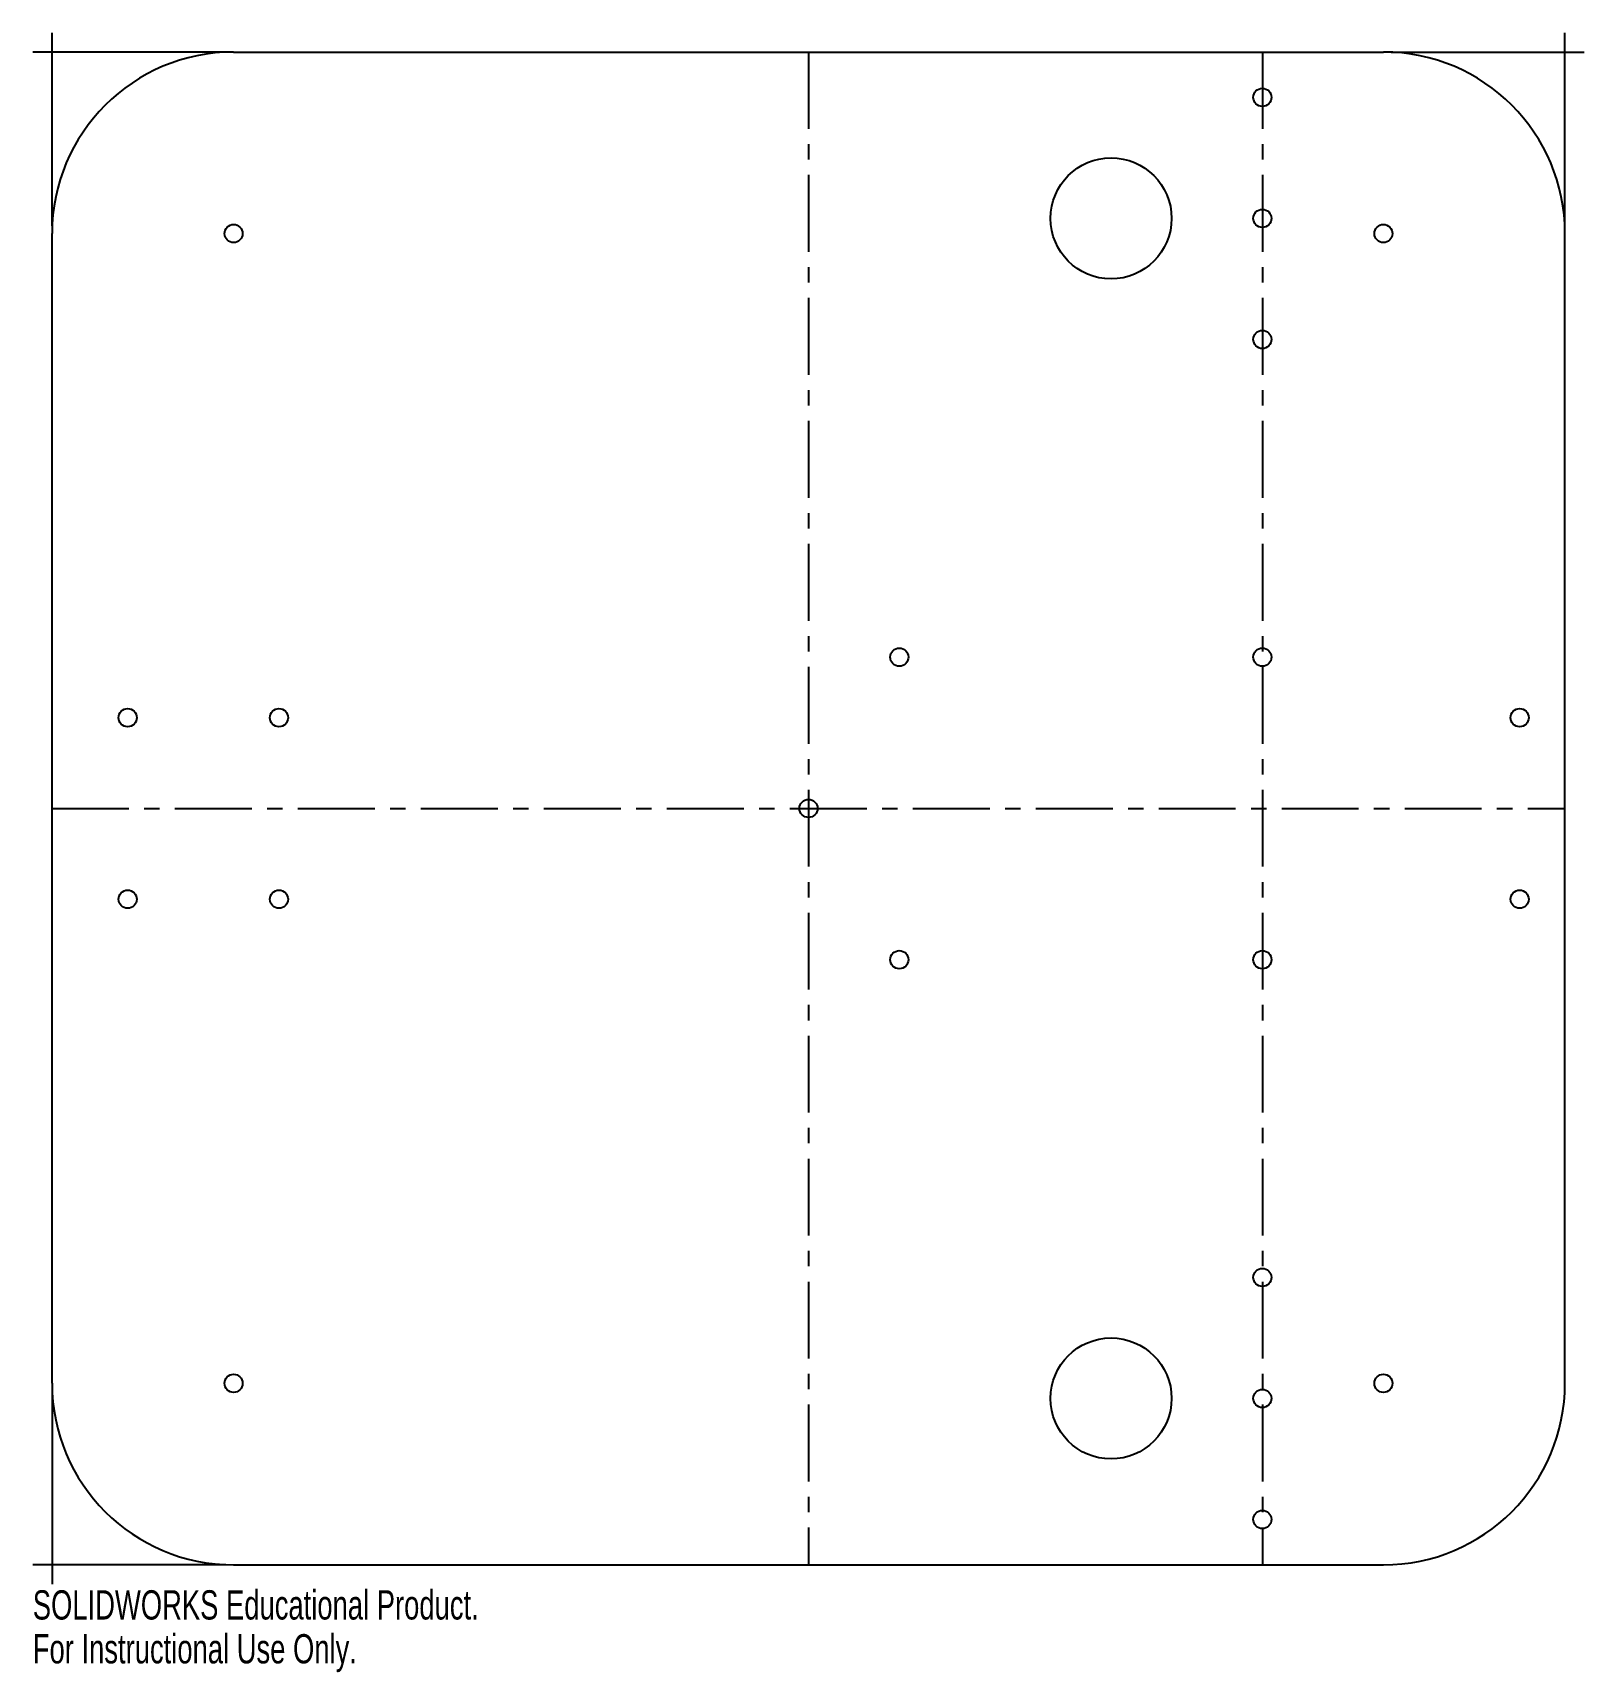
# Model space of a CAD drawing. Header units: millimetres. Extents: x -3 to 253, y -18 to 253.
import ezdxf

# ---------------------------------------------------------------- set-up
doc = ezdxf.new("R2010")
doc.units = ezdxf.units.MM
doc.linetypes.add('CENTERX2', pattern=[20.32, 12.7, -2.54, 2.54, -2.54])
doc.styles.add('SLDTEXTSTYLE0', font='TXT', dxfattribs={"width": 0.7})

msp = doc.modelspace()

# ---------------------------------------------------------------- linework, layer by layer
at = {"color": 7, "linetype": 'Continuous'}
for p, q in [((0, 221.27), (0, 253.175)), ((250, 221.27), (250, 253.175)), ((28.73, 250), (-3.175, 250)), ((30, 250), (220, 250)), ((221.27, 250), (253.175, 250)), ((0, 30), (0, 220)), ((250, 30), (250, 220)), ((0, 28.73), (0, -3.175)), ((28.73, 0), (-3.175, 0)), ((30, 0), (220, 0))]:
    msp.add_line(p, q, dxfattribs=at)
at = {"color": 7, "linetype": 'CENTERX2'}
for p, q in [((125, 250), (125, 0)), ((200, 250), (200, 0)), ((0, 125), (250, 125))]:
    msp.add_line(p, q, dxfattribs=at)
at = {"color": 7, "linetype": 'Continuous'}
for centre, radius in [((200, 242.5), 1.5), ((175, 222.5), 10), ((200, 222.5), 1.5), ((30, 220), 1.5), ((220, 220), 1.5), ((200, 202.5), 1.5), ((140, 150), 1.5), ((200, 150), 1.5), ((12.5, 140), 1.5), ((37.5, 140), 1.5), ((242.5, 140), 1.5), ((125, 125), 1.5), ((12.5, 110), 1.5), ((37.5, 110), 1.5), ((242.5, 110), 1.5), ((140, 100), 1.5), ((200, 100), 1.5), ((200, 47.5), 1.5), ((175, 27.5), 10), ((30, 30), 1.5), ((220, 30), 1.5), ((200, 27.5), 1.5), ((200, 7.5), 1.5)]:
    msp.add_circle(centre, radius, dxfattribs=at)
for centre, start, end in [((30, 220), 90, 180), ((220, 220), 0, 90), ((30, 30), 180, 270), ((220, 30), 270, 0)]:
    msp.add_arc(centre, 30, start, end, dxfattribs=at)

# ---------------------------------------------------------------- texts
at = {"color": 7, "linetype": 'Continuous', "char_height": 4.83362, "attachment_point": 1, "style": 'SLDTEXTSTYLE0'}
for s, insert in [('SOLIDWORKS Educational Product.', (-3.175, -4.195)), ('For Instructional Use Only.', (-3.175, -11.445))]:
    msp.add_mtext(s, dxfattribs=dict(at, insert=insert))

doc.saveas('drawing.dxf')
